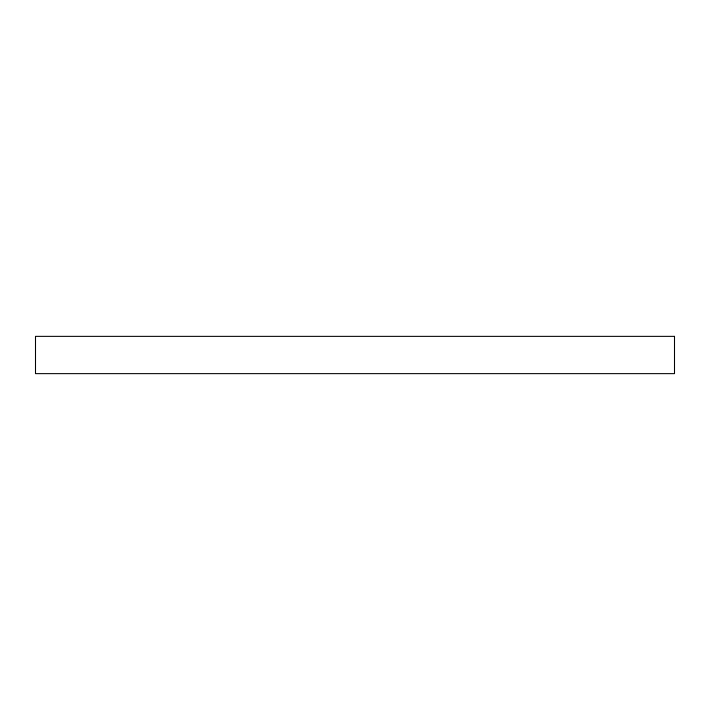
<?xml version="1.0" encoding="UTF-8"?>
<svg xmlns="http://www.w3.org/2000/svg" width="710" height="710" viewBox="0 0 710 710"><rect width="100%" height="100%" fill="white"/><g stroke="black" fill="none" stroke-linecap="round" stroke-linejoin="round"><path stroke-width="1.06" d="M674.5 336.363L35.5 336.363L35.5 373.637L674.5 373.637L674.5 336.363"/></g></svg>
